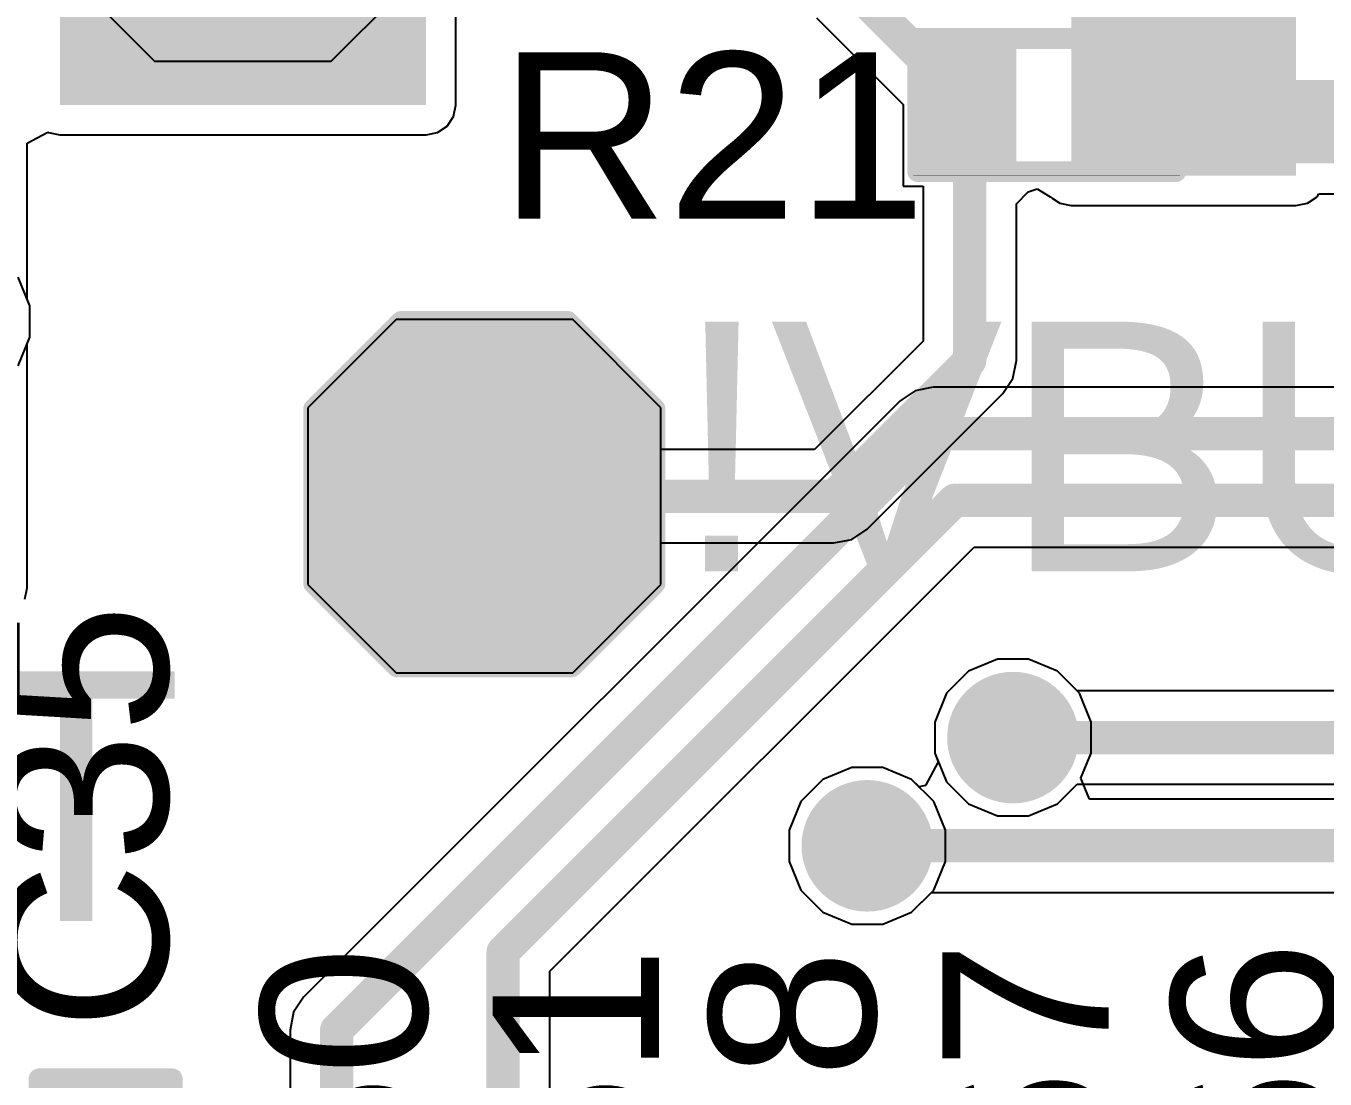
# Model space of a CAD drawing. Header units: millimetres. Extents: x -0.13 to 3.86, y -0.01 to 4.3.
# Drawn here: x 2.0759 to 2.388, y 3.201 to 3.454 of the extents above; entities that cross this region are included whole.
import ezdxf

# ---------------------------------------------------------------- set-up
doc = ezdxf.new("R2010")
doc.units = ezdxf.units.MM
doc.header["$MEASUREMENT"] = 0
for name, color, linetype in [('BottomLayer', 5, 'Continuous'), ('BottomSolder', 6, 'Continuous'), ('MultiLayer', 9, 'Continuous'), ('PadHoleLayer', 156, 'Continuous'), ('TopLayer', 1, 'Continuous'), ('TopOverlay', 2, 'Continuous'), ('TopPaste', 8, 'Continuous'), ('TopSolder', 216, 'Continuous'), ('ViaHoleLayer', 16, 'Continuous')]:
    doc.layers.add(name, color=color, linetype=linetype)
doc.styles.add('Arial', font='arial.ttf', dxfattribs={"height": 0.2})

# ---------------------------------------------------------------- blocks, each defined once
blk = doc.blocks.new('C___0402_1')
at = {"layer": 'TopLayer'}
for points in [[(-0.0275, -0.0125), (-0.0275, 0.0125), (-0.0095, 0.0125), (-0.0095, -0.0125)], [(0.0095, -0.0125), (0.0095, 0.0125), (0.0275, 0.0125), (0.0275, -0.0125)]]:
    blk.add_hatch(color=1, dxfattribs=at).paths.add_polyline_path(points)
at = {"layer": 'TopPaste'}
for points in [[(-0.0275, -0.0125), (-0.0275, 0.0125), (-0.0095, 0.0125), (-0.0095, -0.0125)], [(0.0095, -0.0125), (0.0095, 0.0125), (0.0275, 0.0125), (0.0275, -0.0125)]]:
    blk.add_hatch(color=8, dxfattribs=at).paths.add_polyline_path(points)
at = {"layer": 'TopSolder'}
for points in [[(-0.02986, -0.01486), (-0.02986, 0.01486), (-0.00714, 0.01486), (-0.00714, -0.01486)], [(0.00714, -0.01486), (0.00714, 0.01486), (0.02986, 0.01486), (0.02986, -0.01486)]]:
    blk.add_hatch(color=216, dxfattribs=at).paths.add_polyline_path(points)
at = {"layer": 'TopOverlay', "const_width": 0.005}
for points in [[(-0.031, 0.016), (-0.031, -0.016)], [(-0.031, 0.016), (-0.011, 0.016)], [(0.011, 0.016), (0.031, 0.016)], [(0.031, 0.016), (0.031, -0.016)], [(-0.031, -0.016), (-0.011, -0.016)], [(0.011, -0.016), (0.031, -0.016)]]:
    blk.add_lwpolyline(points, dxfattribs=at)
at = {"layer": 'TopOverlay', "const_width": 0.0025}
for points in [[(-0.03225, 0.016, 1), (-0.02975, 0.016, 1)], [(-0.03225, 0.016, 1), (-0.02975, 0.016, 1)], [(-0.01225, 0.016, 1), (-0.00975, 0.016, 1)], [(0.00975, 0.016, 1), (0.01225, 0.016, 1)], [(0.02975, 0.016, 1), (0.03225, 0.016, 1)], [(0.02975, 0.016, 1), (0.03225, 0.016, 1)], [(-0.03225, -0.016, 1), (-0.02975, -0.016, 1)], [(-0.03225, -0.016, 1), (-0.02975, -0.016, 1)], [(-0.01225, -0.016, 1), (-0.00975, -0.016, 1)], [(0.00975, -0.016, 1), (0.01225, -0.016, 1)], [(0.02975, -0.016, 1), (0.03225, -0.016, 1)], [(0.02975, -0.016, 1), (0.03225, -0.016, 1)]]:
    blk.add_lwpolyline(points, format="xyb", close=True, dxfattribs=at)
blk = doc.blocks.new('R___0402_143')
at = {"layer": 'TopLayer'}
for points in [[(-0.0275, -0.0125), (-0.0275, 0.0125), (-0.0095, 0.0125), (-0.0095, -0.0125)], [(0.0095, -0.0125), (0.0095, 0.0125), (0.0275, 0.0125), (0.0275, -0.0125)]]:
    blk.add_hatch(color=1, dxfattribs=at).paths.add_polyline_path(points)
at = {"layer": 'TopPaste'}
for points in [[(-0.0275, -0.0125), (-0.0275, 0.0125), (-0.0095, 0.0125), (-0.0095, -0.0125)], [(0.0095, -0.0125), (0.0095, 0.0125), (0.0275, 0.0125), (0.0275, -0.0125)]]:
    blk.add_hatch(color=8, dxfattribs=at).paths.add_polyline_path(points)
at = {"layer": 'TopSolder'}
for points in [[(-0.02967, -0.01467), (-0.02967, 0.01467), (-0.00733, 0.01467), (-0.00733, -0.01467)], [(0.00733, -0.01467), (0.00733, 0.01467), (0.02967, 0.01467), (0.02967, -0.01467)]]:
    blk.add_hatch(color=216, dxfattribs=at).paths.add_polyline_path(points)
at = {"layer": 'TopOverlay'}
for points, const_width in [([(-0.031, -0.016), (-0.031, 0.016)], 0.005), ([(-0.031, 0.016), (0.031, 0.016)], 0.005), ([(0.031, -0.016), (0.031, 0.016)], 0.005), ([(-0.031, -0.016), (0.031, -0.016)], 0.005), ([(-0.032, -0.017), (0.032, -0.017)], 0.000127)]:
    blk.add_lwpolyline(points, dxfattribs=dict(at, const_width=const_width))
for points, const_width in [([(-0.03225, 0.016, 1), (-0.02975, 0.016, 1)], 0.0025), ([(-0.03225, 0.016, 1), (-0.02975, 0.016, 1)], 0.0025), ([(0.02975, 0.016, 1), (0.03225, 0.016, 1)], 0.0025), ([(0.02975, 0.016, 1), (0.03225, 0.016, 1)], 0.0025), ([(-0.03225, -0.016, 1), (-0.02975, -0.016, 1)], 0.0025), ([(-0.03225, -0.016, 1), (-0.02975, -0.016, 1)], 0.0025), ([(0.02975, -0.016, 1), (0.03225, -0.016, 1)], 0.0025), ([(0.02975, -0.016, 1), (0.03225, -0.016, 1)], 0.0025), ([(-0.03203, -0.017, 1), (-0.03197, -0.017, 1)], 0.0000635), ([(0.03197, -0.017, 1), (0.03203, -0.017, 1)], 0.0000635)]:
    blk.add_lwpolyline(points, format="xyb", close=True, dxfattribs=dict(at, const_width=const_width))
blk = doc.blocks.new('T____P______TH_1_8___H_________0_92___195')
at = {"layer": 'BottomLayer'}
blk.add_hatch(color=5, dxfattribs=at).paths.add_polyline_path([(0.01772, 0.03543), (-0.01772, 0.03543), (-0.03543, 0.01772), (-0.03543, -0.01772), (-0.01772, -0.03543), (0.01772, -0.03543), (0.03543, -0.01772), (0.03543, 0.01772)])
at = {"layer": 'BottomSolder'}
blk.add_hatch(color=6, dxfattribs=at).paths.add_polyline_path([(0.01972, 0.03943), (-0.01972, 0.03943), (-0.03943, 0.01972), (-0.03943, -0.01972), (-0.01972, -0.03943), (0.01972, -0.03943), (0.03943, -0.01972), (0.03943, 0.01972)])
at = {"layer": 'MultiLayer'}
blk.add_hatch(color=9, dxfattribs=at).paths.add_polyline_path([(0.01772, 0.03543), (-0.01772, 0.03543), (-0.03543, 0.01772), (-0.03543, -0.01772), (-0.01772, -0.03543), (0.01772, -0.03543), (0.03543, -0.01772), (0.03543, 0.01772)])
at = {"layer": 'PadHoleLayer'}
h = blk.add_hatch(color=156, dxfattribs=at)
edge = h.paths.add_edge_path()
edge.add_arc((0, 0), 0.01811, 0, 360)
at = {"layer": 'TopLayer'}
blk.add_hatch(color=1, dxfattribs=at).paths.add_polyline_path([(0.01772, 0.03543), (-0.01772, 0.03543), (-0.03543, 0.01772), (-0.03543, -0.01772), (-0.01772, -0.03543), (0.01772, -0.03543), (0.03543, -0.01772), (0.03543, 0.01772)])
at = {"layer": 'TopSolder'}
blk.add_hatch(color=216, dxfattribs=at).paths.add_polyline_path([(0.01972, 0.03943), (-0.01972, 0.03943), (-0.03943, 0.01972), (-0.03943, -0.01972), (-0.01972, -0.03943), (0.01972, -0.03943), (0.03943, -0.01972), (0.03943, 0.01972)])
at = {"layer": 'TopOverlay', "const_width": 0.005}
for points in [[(-0.041, 0.021), (-0.02, 0.042)], [(-0.02, 0.042), (0.02, 0.042)], [(0.02, 0.042), (0.041, 0.021)], [(-0.041, -0.021), (-0.041, 0.021)], [(0.041, -0.021), (0.041, 0.021)], [(-0.041, -0.021), (-0.021, -0.041)], [(0.021, -0.041), (0.041, -0.021)], [(-0.02, -0.041), (0.021, -0.041)]]:
    blk.add_lwpolyline(points, dxfattribs=at)
at = {"layer": 'TopOverlay', "const_width": 0.0025}
for points in [[(-0.02125, 0.042, 1), (-0.01875, 0.042, 1)], [(-0.02125, 0.042, 1), (-0.01875, 0.042, 1)], [(0.01875, 0.042, 1), (0.02125, 0.042, 1)], [(0.01875, 0.042, 1), (0.02125, 0.042, 1)], [(-0.04225, 0.021, 1), (-0.03975, 0.021, 1)], [(-0.04225, 0.021, 1), (-0.03975, 0.021, 1)], [(0.03975, 0.021, 1), (0.04225, 0.021, 1)], [(0.03975, 0.021, 1), (0.04225, 0.021, 1)], [(-0.04225, -0.021, 1), (-0.03975, -0.021, 1)], [(-0.04225, -0.021, 1), (-0.03975, -0.021, 1)], [(0.03975, -0.021, 1), (0.04225, -0.021, 1)], [(0.03975, -0.021, 1), (0.04225, -0.021, 1)], [(-0.02225, -0.041, 1), (-0.01975, -0.041, 1)], [(-0.02125, -0.041, 1), (-0.01875, -0.041, 1)], [(0.01975, -0.041, 1), (0.02225, -0.041, 1)], [(0.01975, -0.041, 1), (0.02225, -0.041, 1)]]:
    blk.add_lwpolyline(points, format="xyb", close=True, dxfattribs=at)
blk = doc.blocks.new('T____P______TH_1_8___H_________0_92___197')
at = {"layer": 'BottomLayer'}
blk.add_hatch(color=5, dxfattribs=at).paths.add_polyline_path([(0.01772, 0.03543), (-0.01772, 0.03543), (-0.03543, 0.01772), (-0.03543, -0.01772), (-0.01772, -0.03543), (0.01772, -0.03543), (0.03543, -0.01772), (0.03543, 0.01772)])
at = {"layer": 'BottomSolder'}
blk.add_hatch(color=6, dxfattribs=at).paths.add_polyline_path([(0.01972, 0.03943), (-0.01972, 0.03943), (-0.03943, 0.01972), (-0.03943, -0.01972), (-0.01972, -0.03943), (0.01972, -0.03943), (0.03943, -0.01972), (0.03943, 0.01972)])
at = {"layer": 'MultiLayer'}
blk.add_hatch(color=9, dxfattribs=at).paths.add_polyline_path([(0.01772, 0.03543), (-0.01772, 0.03543), (-0.03543, 0.01772), (-0.03543, -0.01772), (-0.01772, -0.03543), (0.01772, -0.03543), (0.03543, -0.01772), (0.03543, 0.01772)])
at = {"layer": 'PadHoleLayer'}
h = blk.add_hatch(color=156, dxfattribs=at)
edge = h.paths.add_edge_path()
edge.add_arc((0, 0), 0.01811, 0, 360)
at = {"layer": 'TopLayer'}
blk.add_hatch(color=1, dxfattribs=at).paths.add_polyline_path([(0.01772, 0.03543), (-0.01772, 0.03543), (-0.03543, 0.01772), (-0.03543, -0.01772), (-0.01772, -0.03543), (0.01772, -0.03543), (0.03543, -0.01772), (0.03543, 0.01772)])
at = {"layer": 'TopSolder'}
blk.add_hatch(color=216, dxfattribs=at).paths.add_polyline_path([(0.01972, 0.03943), (-0.01972, 0.03943), (-0.03943, 0.01972), (-0.03943, -0.01972), (-0.01972, -0.03943), (0.01972, -0.03943), (0.03943, -0.01972), (0.03943, 0.01972)])
at = {"layer": 'TopOverlay', "const_width": 0.005}
for points in [[(-0.041, 0.021), (-0.02, 0.042)], [(-0.02, 0.042), (0.02, 0.042)], [(0.02, 0.042), (0.041, 0.021)], [(-0.041, -0.021), (-0.041, 0.021)], [(0.041, -0.021), (0.041, 0.021)], [(-0.041, -0.021), (-0.021, -0.041)], [(0.021, -0.041), (0.041, -0.021)], [(-0.02, -0.041), (0.021, -0.041)]]:
    blk.add_lwpolyline(points, dxfattribs=at)
at = {"layer": 'TopOverlay', "const_width": 0.0025}
for points in [[(-0.02125, 0.042, 1), (-0.01875, 0.042, 1)], [(-0.02125, 0.042, 1), (-0.01875, 0.042, 1)], [(0.01875, 0.042, 1), (0.02125, 0.042, 1)], [(0.01875, 0.042, 1), (0.02125, 0.042, 1)], [(-0.04225, 0.021, 1), (-0.03975, 0.021, 1)], [(-0.04225, 0.021, 1), (-0.03975, 0.021, 1)], [(0.03975, 0.021, 1), (0.04225, 0.021, 1)], [(0.03975, 0.021, 1), (0.04225, 0.021, 1)], [(-0.04225, -0.021, 1), (-0.03975, -0.021, 1)], [(-0.04225, -0.021, 1), (-0.03975, -0.021, 1)], [(0.03975, -0.021, 1), (0.04225, -0.021, 1)], [(0.03975, -0.021, 1), (0.04225, -0.021, 1)], [(-0.02225, -0.041, 1), (-0.01975, -0.041, 1)], [(-0.02125, -0.041, 1), (-0.01875, -0.041, 1)], [(0.01975, -0.041, 1), (0.02225, -0.041, 1)], [(0.01975, -0.041, 1), (0.02225, -0.041, 1)]]:
    blk.add_lwpolyline(points, format="xyb", close=True, dxfattribs=at)

msp = doc.modelspace()

# ---------------------------------------------------------------- hatches: boundary and pattern name
at = {"layer": 'BottomLayer'}
h = msp.add_hatch(color=5, dxfattribs=at)
edge = h.paths.add_edge_path()
edge.add_arc((2.313, 3.283), 0.01181, 0, 360)
h = msp.add_hatch(color=5, dxfattribs=at)
edge = h.paths.add_edge_path()
edge.add_arc((2.278, 3.257), 0.01181, 0, 360)
at = {"layer": 'BottomSolder'}
h = msp.add_hatch(color=6, dxfattribs=at)
edge = h.paths.add_edge_path()
edge.add_arc((2.313, 3.283), 0.01581, 0, 360)
h = msp.add_hatch(color=6, dxfattribs=at)
edge = h.paths.add_edge_path()
edge.add_arc((2.278, 3.257), 0.01581, 0, 360)
at = {"layer": 'TopLayer'}
for points in [[(2.327, 3.418), (2.381, 3.418), (2.381, 3.565), (2.327, 3.565)], [(2.084, 3.435), (2.172, 3.435), (2.172, 3.48), (2.084, 3.48)]]:
    msp.add_hatch(color=1, dxfattribs=at).paths.add_polyline_path(points)
h = msp.add_hatch(color=1, dxfattribs=at)
edge = h.paths.add_edge_path()
edge.add_arc((2.313, 3.283), 0.01181, 0, 360)
h = msp.add_hatch(color=1, dxfattribs=at)
edge = h.paths.add_edge_path()
edge.add_arc((2.278, 3.257), 0.01181, 0, 360)
at = {"layer": 'ViaHoleLayer'}
h = msp.add_hatch(color=16, dxfattribs=at)
edge = h.paths.add_edge_path()
edge.add_arc((2.313, 3.283), 0.00591, 0, 360)
h = msp.add_hatch(color=16, dxfattribs=at)
edge = h.paths.add_edge_path()
edge.add_arc((2.278, 3.257), 0.00591, 0, 360)

# ---------------------------------------------------------------- linework, layer by layer
at = {"layer": 'BottomLayer'}
for p, q in [((2.08557, 3.46678), (2.10678, 3.44557)), ((2.14922, 3.44557), (2.17043, 3.46678)), ((2.10678, 3.44557), (2.14922, 3.44557)), ((2.07681, 3.38674), (2.07395, 3.39366)), ((2.07681, 3.37926), (2.07681, 3.38674)), ((2.16478, 3.38343), (2.14357, 3.36222)), ((2.20722, 3.38343), (2.16478, 3.38343)), ((2.22843, 3.36222), (2.20722, 3.38343)), ((2.07395, 3.37234), (2.07681, 3.37926)), ((2.28949, 3.36636), (2.28586, 3.36393)), ((2.29379, 3.36722), (2.28949, 3.36636)), ((2.57973, 3.36722), (2.29379, 3.36722)), ((2.29379, 3.36722), (2.29379, 3.36722)), ((2.28586, 3.36393), (2.14258, 3.22066)), ((2.14357, 3.36222), (2.14357, 3.31978)), ((2.22843, 3.31978), (2.22843, 3.36222)), ((2.28586, 3.36393), (2.28586, 3.36393)), ((2.20173, 3.22686), (2.30365, 3.32878)), ((2.30365, 3.32878), (2.591, 3.32878)), ((2.14357, 3.31978), (2.16478, 3.29857)), ((2.20722, 3.29857), (2.22843, 3.31978)), ((2.30926, 3.30181), (2.30234, 3.29895)), ((2.31674, 3.30181), (2.30926, 3.30181)), ((2.32366, 3.29895), (2.31674, 3.30181)), ((2.16478, 3.29857), (2.20722, 3.29857)), ((2.30234, 3.29895), (2.29705, 3.29366)), ((2.32895, 3.29366), (2.32366, 3.29895)), ((2.29705, 3.29366), (2.29419, 3.28674)), ((2.33181, 3.28674), (2.32895, 3.29366)), ((2.29419, 3.28674), (2.29419, 3.27926)), ((2.33181, 3.27926), (2.33181, 3.28674)), ((2.29505, 3.27718), (2.292, 3.27147)), ((2.29419, 3.27926), (2.29505, 3.27718)), ((2.32931, 3.27322), (2.33181, 3.27926)), ((2.27426, 3.27581), (2.26734, 3.27295)), ((2.28174, 3.27581), (2.27426, 3.27581)), ((2.28866, 3.27295), (2.28174, 3.27581)), ((2.26734, 3.27295), (2.26205, 3.26766)), ((2.29045, 3.27115), (2.28866, 3.27295)), ((2.292, 3.27147), (2.29045, 3.27115)), ((2.33135, 3.26822), (2.32931, 3.27322)), ((2.60135, 3.26822), (2.33135, 3.26822)), ((2.26205, 3.26766), (2.25919, 3.26074)), ((2.25919, 3.26074), (2.25919, 3.25326)), ((2.25919, 3.25326), (2.26205, 3.24634)), ((2.26205, 3.24634), (2.26734, 3.24105)), ((2.28866, 3.24105), (2.29339, 3.24578)), ((2.29339, 3.24578), (2.50311, 3.24578)), ((2.26734, 3.24105), (2.27426, 3.23819)), ((2.28174, 3.23819), (2.28866, 3.24105)), ((2.27426, 3.23819), (2.28174, 3.23819)), ((2.20173, 3.15789), (2.20173, 3.22686)), ((2.14258, 3.22066), (2.14015, 3.21702)), ((2.14015, 3.21702), (2.1393, 3.21273)), ((2.1393, 3.21273), (2.1393, 3.21272)), ((2.1393, 3.21272), (2.1393, 3.16745))]:
    msp.add_line(p, q, dxfattribs=at)
at = {"layer": 'BottomLayer', "const_width": 0.008}
for points in [[(2.15051, 3.21273), (2.29379, 3.356)], [(2.29379, 3.356), (2.58437, 3.356)], [(2.19051, 3.23151), (2.299, 3.34)], [(2.299, 3.34), (2.591, 3.34)], [(2.278, 3.257), (2.606, 3.257)], [(2.19051, 3.1425), (2.19051, 3.23151)], [(2.15051, 3.1425), (2.15051, 3.21273)]]:
    msp.add_lwpolyline(points, dxfattribs=at)
at = {"layer": 'BottomLayer', "const_width": 0.004}
for points in [[(2.29179, 3.356, 1), (2.29579, 3.356, 1)], [(2.29179, 3.356, 1), (2.29579, 3.356, 1)], [(2.297, 3.34, 1), (2.301, 3.34, 1)], [(2.297, 3.34, 1), (2.301, 3.34, 1)], [(2.276, 3.257, 1), (2.28, 3.257, 1)], [(2.18851, 3.23151, 1), (2.19251, 3.23151, 1)], [(2.18851, 3.23151, 1), (2.19251, 3.23151, 1)], [(2.14851, 3.21273, 1), (2.15251, 3.21273, 1)], [(2.14851, 3.21273, 1), (2.15251, 3.21273, 1)]]:
    msp.add_lwpolyline(points, format="xyb", close=True, dxfattribs=at)
at = {"layer": 'TopLayer'}
for p, q in [((2.17914, 3.435), (2.17914, 3.48)), ((2.26578, 3.45596), (2.2866, 3.43514)), ((2.17859, 3.43227), (2.17914, 3.435)), ((2.2866, 3.43514), (2.2866, 3.4155)), ((2.17705, 3.42995), (2.17859, 3.43227)), ((2.07614, 3.42585), (2.08114, 3.42849)), ((2.08114, 3.42849), (2.08127, 3.42841)), ((2.08127, 3.42841), (2.084, 3.42786)), ((2.084, 3.42786), (2.172, 3.42786)), ((2.172, 3.42786), (2.17473, 3.42841)), ((2.17473, 3.42841), (2.17705, 3.42995)), ((2.07614, 3.38837), (2.07614, 3.42585)), ((2.2866, 3.4155), (2.29139, 3.4155)), ((2.29139, 3.4155), (2.29139, 3.37825)), ((2.31669, 3.41414), (2.31882, 3.41485)), ((2.31882, 3.41485), (2.32195, 3.41295)), ((2.31382, 3.41126), (2.31669, 3.41414)), ((2.32195, 3.41295), (2.32242, 3.41264)), ((2.32242, 3.41264), (2.32427, 3.41141)), ((2.32427, 3.41141), (2.327, 3.41086)), ((2.381, 3.41086), (2.38373, 3.41141)), ((2.38373, 3.41141), (2.38605, 3.41295)), ((2.38605, 3.41295), (2.38652, 3.41367)), ((2.38652, 3.41367), (2.50769, 3.41367)), ((2.31382, 3.37361), (2.31382, 3.41126)), ((2.327, 3.41086), (2.381, 3.41086)), ((2.07681, 3.38674), (2.07614, 3.38837)), ((2.07681, 3.37926), (2.07681, 3.38674)), ((2.16478, 3.38343), (2.14357, 3.36222)), ((2.20722, 3.38343), (2.16478, 3.38343)), ((2.22843, 3.36222), (2.20722, 3.38343)), ((2.07614, 3.37763), (2.07681, 3.37926)), ((2.07614, 3.319), (2.07614, 3.37763)), ((2.29139, 3.37825), (2.26535, 3.35222)), ((2.31297, 3.36931), (2.31382, 3.3736)), ((2.31382, 3.3736), (2.31382, 3.37361)), ((2.31054, 3.36567), (2.31297, 3.36931)), ((2.27793, 3.33307), (2.31054, 3.36567)), ((2.14357, 3.36222), (2.14357, 3.31978)), ((2.22843, 3.35222), (2.22843, 3.36222)), ((2.26535, 3.35222), (2.22843, 3.35222)), ((2.27, 3.32978), (2.27429, 3.33064)), ((2.27429, 3.33064), (2.27793, 3.33307)), ((2.22843, 3.31978), (2.22843, 3.32978)), ((2.22843, 3.32978), (2.27, 3.32978)), ((2.27, 3.32978), (2.27, 3.32978)), ((2.07559, 3.31627), (2.07614, 3.319)), ((2.14357, 3.31978), (2.16478, 3.29857)), ((2.20722, 3.29857), (2.22843, 3.31978)), ((2.30926, 3.30181), (2.30234, 3.29895)), ((2.31674, 3.30181), (2.30926, 3.30181)), ((2.32366, 3.29895), (2.31674, 3.30181)), ((2.16478, 3.29857), (2.20722, 3.29857)), ((2.30234, 3.29895), (2.29705, 3.29366)), ((2.32839, 3.29422), (2.32366, 3.29895)), ((2.29705, 3.29366), (2.29419, 3.28674)), ((2.59335, 3.29422), (2.32839, 3.29422)), ((2.29419, 3.28674), (2.29419, 3.27926)), ((2.29419, 3.27926), (2.29705, 3.27234)), ((2.27426, 3.27581), (2.26734, 3.27295)), ((2.28174, 3.27581), (2.27426, 3.27581)), ((2.28866, 3.27295), (2.28174, 3.27581)), ((2.26734, 3.27295), (2.26205, 3.26766)), ((2.29395, 3.26766), (2.28866, 3.27295)), ((2.29705, 3.27234), (2.30234, 3.26705)), ((2.32366, 3.26705), (2.32839, 3.27178)), ((2.32839, 3.27178), (2.59785, 3.27178)), ((2.26205, 3.26766), (2.25919, 3.26074)), ((2.29681, 3.26074), (2.29395, 3.26766)), ((2.30234, 3.26705), (2.30926, 3.26419)), ((2.31674, 3.26419), (2.32366, 3.26705)), ((2.30926, 3.26419), (2.31674, 3.26419)), ((2.25919, 3.26074), (2.25919, 3.25326)), ((2.29681, 3.25326), (2.29681, 3.26074)), ((2.25919, 3.25326), (2.26205, 3.24634)), ((2.29395, 3.24634), (2.29681, 3.25326)), ((2.26205, 3.24634), (2.26734, 3.24105)), ((2.28866, 3.24105), (2.29395, 3.24634)), ((2.26734, 3.24105), (2.27426, 3.23819)), ((2.28174, 3.23819), (2.28866, 3.24105)), ((2.27426, 3.23819), (2.28174, 3.23819))]:
    msp.add_line(p, q, dxfattribs=at)
for points, const_width in [([(2.27371, 3.46389), (2.3026, 3.435)], 0.008), ([(2.3396, 3.435), (2.3436, 3.431)], 0.02), ([(2.3436, 3.431), (2.515, 3.431)], 0.02), ([(2.3026, 3.3736), (2.3026, 3.435)], 0.008), ([(2.27, 3.341), (2.3026, 3.3736)], 0.008), ([(2.186, 3.341), (2.27, 3.341)], 0.008), ([(2.313, 3.283), (2.598, 3.283)], 0.008)]:
    msp.add_lwpolyline(points, dxfattribs=dict(at, const_width=const_width))
for points, const_width in [([(2.3346, 3.435, 1), (2.3446, 3.435, 1)], 0.01), ([(2.3386, 3.431, 1), (2.3486, 3.431, 1)], 0.01), ([(2.3386, 3.431, 1), (2.3486, 3.431, 1)], 0.01), ([(2.3006, 3.435, 1), (2.3046, 3.435, 1)], 0.004), ([(2.3006, 3.435, 1), (2.3046, 3.435, 1)], 0.004), ([(2.3006, 3.3736, 1), (2.3046, 3.3736, 1)], 0.004), ([(2.3006, 3.3736, 1), (2.3046, 3.3736, 1)], 0.004), ([(2.184, 3.341, 1), (2.188, 3.341, 1)], 0.004), ([(2.268, 3.341, 1), (2.272, 3.341, 1)], 0.004), ([(2.268, 3.341, 1), (2.272, 3.341, 1)], 0.004), ([(2.311, 3.283, 1), (2.315, 3.283, 1)], 0.004)]:
    msp.add_lwpolyline(points, format="xyb", close=True, dxfattribs=dict(at, const_width=const_width))

# ---------------------------------------------------------------- block references
for name, p in [('T____P______TH_1_8___H_________0_92___197', (2.128, 3.488)), ('R___0402_143', (2.32111, 3.435)), ('T____P______TH_1_8___H_________0_92___195', (2.186, 3.341))]:
    msp.add_blockref(name, p)
at = {"rotation": 90}
msp.add_blockref('C___0402_1', (2.095, 3.17), dxfattribs=at)

# ---------------------------------------------------------------- texts
at = {"layer": 'TopOverlay', "style": 'Arial'}
for s, height, p in [('R21', 0.04, (2.18965, 3.4077)), ('!VBUS2FLT', 0.06, (2.23141, 3.32296)), ('!VBUS4FLT', 0.06, (1.66641, 3.23896))]:
    msp.add_text(s, height=height, dxfattribs=at).set_placement(p)
for s, p in [('C35', (2.10999, 3.21268)), ('R50', (2.1722, 3.13039)), ('C67', (2.33599, 3.13168)), ('C66', (2.39099, 3.13168)), ('R51', (2.22799, 3.13039)), ('C68', (2.27999, 3.12968))]:
    msp.add_text(s, height=0.04, rotation=90, dxfattribs=at).set_placement(p)

doc.saveas('drawing.dxf')
